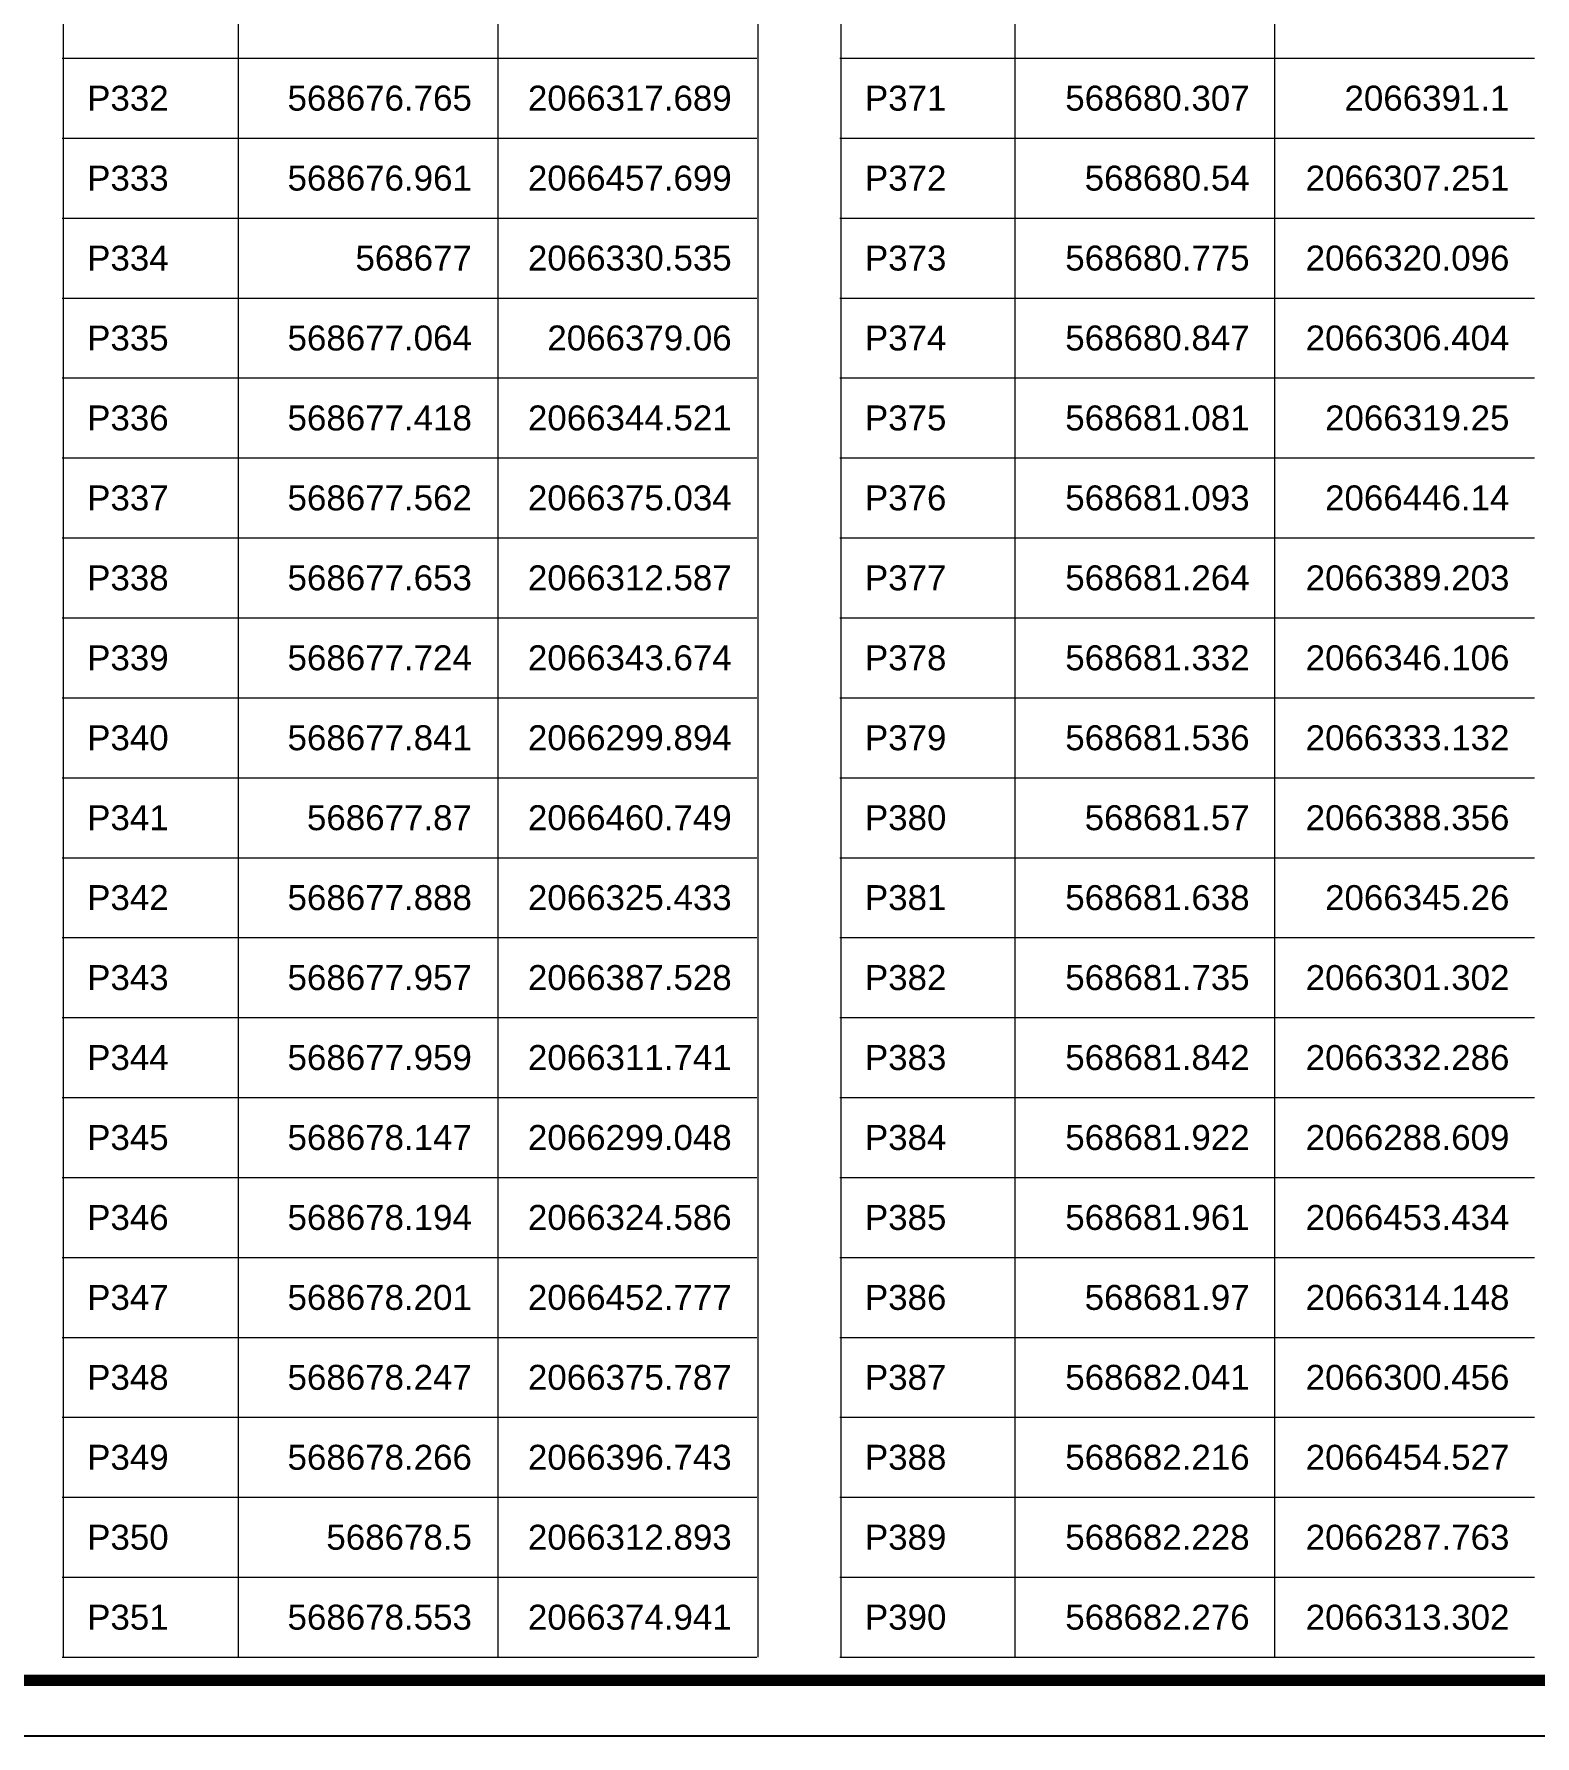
# Model space of a CAD drawing. Header units: millimetres. Extents: x 0 to 571985, y 0 to 2066666.
# Drawn here: x 569650.88 to 569664.1, y 2065689.98 to 2065704.97 of the extents above; entities that cross this region are included whole.
import ezdxf
from ezdxf.enums import TextEntityAlignment as Align

# ---------------------------------------------------------------- set-up
doc = ezdxf.new("R2010")
doc.units = ezdxf.units.MM
doc.linetypes.add('CENTER', pattern=[3, 1.5, -0.5, 0.5, -0.5])
for name, color, linetype, lineweight in [('A-KY HIEU', 34, 'Continuous', 20), ('E- RANH GIOI', 1, 'CENTER', 13), ('kata_net khung', 3, 'Continuous', 20), ('kata_text', 254, 'Continuous', 30)]:
    doc.layers.add(name, color=color, linetype=linetype, lineweight=lineweight)
doc.styles.add('kata_text', font='arial.ttf', dxfattribs={"width": 0.8})

# ---------------------------------------------------------------- blocks, each defined once
blk = doc.blocks.new('A$C33BC4D2A')
at = {"layer": 'A-KY HIEU', "color": 0, "const_width": 1.02}
blk.add_lwpolyline([(14.35, -292.1), (14.35, -4.9), (414.98, -4.9), (414.98, -292.1)], close=True, dxfattribs=at)
at = {"layer": 'Defpoints', "color": 125}
blk.add_lwpolyline([(0, -297), (420, -297), (420, 0), (0, 0)], close=True, dxfattribs=at)

msp = doc.modelspace()

# ---------------------------------------------------------------- linework, layer by layer
at = {"layer": 'kata_net khung'}
for p, q in [((569651.139, 2065718.834), (569651.139, 2065690.674)), ((569652.679, 2065718.834), (569652.679, 2065690.674)), ((569654.967, 2065718.834), (569654.967, 2065690.674)), ((569657.255, 2065718.834), (569657.255, 2065690.674)), ((569657.988, 2065718.834), (569657.988, 2065690.674)), ((569659.519, 2065718.834), (569659.519, 2065690.674)), ((569661.807, 2065718.834), (569661.807, 2065690.674)), ((569651.13, 2065704.754), (569657.246, 2065704.754)), ((569657.979, 2065704.754), (569664.095, 2065704.754)), ((569651.13, 2065704.05), (569657.246, 2065704.05)), ((569657.979, 2065704.05), (569664.095, 2065704.05)), ((569651.13, 2065703.346), (569657.246, 2065703.346)), ((569657.979, 2065703.346), (569664.095, 2065703.346)), ((569651.13, 2065702.642), (569657.246, 2065702.642)), ((569657.979, 2065702.642), (569664.095, 2065702.642)), ((569651.13, 2065701.938), (569657.246, 2065701.938)), ((569657.979, 2065701.938), (569664.095, 2065701.938)), ((569651.13, 2065701.234), (569657.246, 2065701.234)), ((569657.979, 2065701.234), (569664.095, 2065701.234)), ((569651.13, 2065700.53), (569657.246, 2065700.53)), ((569657.979, 2065700.53), (569664.095, 2065700.53)), ((569651.13, 2065699.826), (569657.246, 2065699.826)), ((569657.979, 2065699.826), (569664.095, 2065699.826)), ((569651.13, 2065699.122), (569657.246, 2065699.122)), ((569657.979, 2065699.122), (569664.095, 2065699.122)), ((569651.13, 2065698.418), (569657.246, 2065698.418)), ((569657.979, 2065698.418), (569664.095, 2065698.418)), ((569651.13, 2065697.714), (569657.246, 2065697.714)), ((569657.979, 2065697.714), (569664.095, 2065697.714)), ((569651.13, 2065697.01), (569657.246, 2065697.01)), ((569657.979, 2065697.01), (569664.095, 2065697.01)), ((569651.13, 2065696.306), (569657.246, 2065696.306)), ((569657.979, 2065696.306), (569664.095, 2065696.306)), ((569651.13, 2065695.602), (569657.246, 2065695.602)), ((569657.979, 2065695.602), (569664.095, 2065695.602)), ((569651.13, 2065694.898), (569657.246, 2065694.898)), ((569657.979, 2065694.898), (569664.095, 2065694.898)), ((569651.13, 2065694.194), (569657.246, 2065694.194)), ((569657.979, 2065694.194), (569664.095, 2065694.194)), ((569651.13, 2065693.49), (569657.246, 2065693.49)), ((569657.979, 2065693.49), (569664.095, 2065693.49)), ((569651.13, 2065692.786), (569657.246, 2065692.786)), ((569657.979, 2065692.786), (569664.095, 2065692.786)), ((569651.13, 2065692.082), (569657.246, 2065692.082)), ((569657.979, 2065692.082), (569664.095, 2065692.082)), ((569651.13, 2065691.378), (569657.246, 2065691.378)), ((569657.979, 2065691.378), (569664.095, 2065691.378)), ((569651.13, 2065690.674), (569657.246, 2065690.674)), ((569657.979, 2065690.674), (569664.095, 2065690.674))]:
    msp.add_line(p, q, dxfattribs=at)

# ---------------------------------------------------------------- block references
at = {"layer": 'E- RANH GIOI', "xscale": 0.1, "yscale": 0.1, "zscale": 0.1}
msp.add_blockref('A$C33BC4D2A', (569629.456, 2065719.68), dxfattribs=at)

# ---------------------------------------------------------------- texts
at = {"layer": 'kata_text', "style": 'kata_text'}
for s, p in [('P332', (569651.35, 2065704.402)), ('P371', (569658.199, 2065704.402)), ('P333', (569651.35, 2065703.698)), ('P372', (569658.199, 2065703.698)), ('P334', (569651.35, 2065702.994)), ('P373', (569658.199, 2065702.994)), ('P335', (569651.35, 2065702.29)), ('P374', (569658.199, 2065702.29)), ('P336', (569651.35, 2065701.586)), ('P375', (569658.199, 2065701.586)), ('P337', (569651.35, 2065700.882)), ('P376', (569658.199, 2065700.882)), ('P338', (569651.35, 2065700.178)), ('P377', (569658.199, 2065700.178)), ('P339', (569651.35, 2065699.474)), ('P378', (569658.199, 2065699.474)), ('P340', (569651.35, 2065698.77)), ('P379', (569658.199, 2065698.77)), ('P341', (569651.35, 2065698.066)), ('P380', (569658.199, 2065698.066)), ('P342', (569651.35, 2065697.362)), ('P381', (569658.199, 2065697.362)), ('P343', (569651.35, 2065696.658)), ('P382', (569658.199, 2065696.658)), ('P344', (569651.35, 2065695.954)), ('P383', (569658.199, 2065695.954)), ('P345', (569651.35, 2065695.25)), ('P384', (569658.199, 2065695.25)), ('P346', (569651.35, 2065694.546)), ('P385', (569658.199, 2065694.546)), ('P347', (569651.35, 2065693.842)), ('P386', (569658.199, 2065693.842)), ('P348', (569651.35, 2065693.138)), ('P387', (569658.199, 2065693.138)), ('P349', (569651.35, 2065692.434)), ('P388', (569658.199, 2065692.434)), ('P350', (569651.35, 2065691.73)), ('P389', (569658.199, 2065691.73)), ('P351', (569651.35, 2065691.026)), ('P390', (569658.199, 2065691.026))]:
    msp.add_text(s, height=0.22, dxfattribs=at).set_placement(p, align=Align.MIDDLE_LEFT)
for s, p in [('568676.765', (569654.738, 2065704.402)), ('2066317.689', (569657.026, 2065704.402)), ('568680.307', (569661.587, 2065704.402)), ('2066391.1', (569663.875, 2065704.402)), ('568676.961', (569654.738, 2065703.698)), ('2066457.699', (569657.026, 2065703.698)), ('568680.54', (569661.587, 2065703.698)), ('2066307.251', (569663.875, 2065703.698)), ('568677', (569654.738, 2065702.994)), ('2066330.535', (569657.026, 2065702.994)), ('568680.775', (569661.587, 2065702.994)), ('2066320.096', (569663.875, 2065702.994)), ('568677.064', (569654.738, 2065702.29)), ('2066379.06', (569657.026, 2065702.29)), ('568680.847', (569661.587, 2065702.29)), ('2066306.404', (569663.875, 2065702.29)), ('568677.418', (569654.738, 2065701.586)), ('2066344.521', (569657.026, 2065701.586)), ('568681.081', (569661.587, 2065701.586)), ('2066319.25', (569663.875, 2065701.586)), ('568677.562', (569654.738, 2065700.882)), ('2066375.034', (569657.026, 2065700.882)), ('568681.093', (569661.587, 2065700.882)), ('2066446.14', (569663.875, 2065700.882)), ('568677.653', (569654.738, 2065700.178)), ('2066312.587', (569657.026, 2065700.178)), ('568681.264', (569661.587, 2065700.178)), ('2066389.203', (569663.875, 2065700.178)), ('568677.724', (569654.738, 2065699.474)), ('2066343.674', (569657.026, 2065699.474)), ('568681.332', (569661.587, 2065699.474)), ('2066346.106', (569663.875, 2065699.474)), ('568677.841', (569654.738, 2065698.77)), ('2066299.894', (569657.026, 2065698.77)), ('568681.536', (569661.587, 2065698.77)), ('2066333.132', (569663.875, 2065698.77)), ('568677.87', (569654.738, 2065698.066)), ('2066460.749', (569657.026, 2065698.066)), ('568681.57', (569661.587, 2065698.066)), ('2066388.356', (569663.875, 2065698.066)), ('568677.888', (569654.738, 2065697.362)), ('2066325.433', (569657.026, 2065697.362)), ('568681.638', (569661.587, 2065697.362)), ('2066345.26', (569663.875, 2065697.362)), ('568677.957', (569654.738, 2065696.658)), ('2066387.528', (569657.026, 2065696.658)), ('568681.735', (569661.587, 2065696.658)), ('2066301.302', (569663.875, 2065696.658)), ('568677.959', (569654.738, 2065695.954)), ('2066311.741', (569657.026, 2065695.954)), ('568681.842', (569661.587, 2065695.954)), ('2066332.286', (569663.875, 2065695.954)), ('568678.147', (569654.738, 2065695.25)), ('2066299.048', (569657.026, 2065695.25)), ('568681.922', (569661.587, 2065695.25)), ('2066288.609', (569663.875, 2065695.25)), ('568678.194', (569654.738, 2065694.546)), ('2066324.586', (569657.026, 2065694.546)), ('568681.961', (569661.587, 2065694.546)), ('2066453.434', (569663.875, 2065694.546)), ('568678.201', (569654.738, 2065693.842)), ('2066452.777', (569657.026, 2065693.842)), ('568681.97', (569661.587, 2065693.842)), ('2066314.148', (569663.875, 2065693.842)), ('568678.247', (569654.738, 2065693.138)), ('2066375.787', (569657.026, 2065693.138)), ('568682.041', (569661.587, 2065693.138)), ('2066300.456', (569663.875, 2065693.138)), ('568678.266', (569654.738, 2065692.434)), ('2066396.743', (569657.026, 2065692.434)), ('568682.216', (569661.587, 2065692.434)), ('2066454.527', (569663.875, 2065692.434)), ('568678.5', (569654.738, 2065691.73)), ('2066312.893', (569657.026, 2065691.73)), ('568682.228', (569661.587, 2065691.73)), ('2066287.763', (569663.875, 2065691.73)), ('568678.553', (569654.738, 2065691.026)), ('2066374.941', (569657.026, 2065691.026)), ('568682.276', (569661.587, 2065691.026)), ('2066313.302', (569663.875, 2065691.026))]:
    msp.add_text(s, height=0.22, dxfattribs=at).set_placement(p, align=Align.MIDDLE_RIGHT)

doc.saveas('drawing.dxf')
